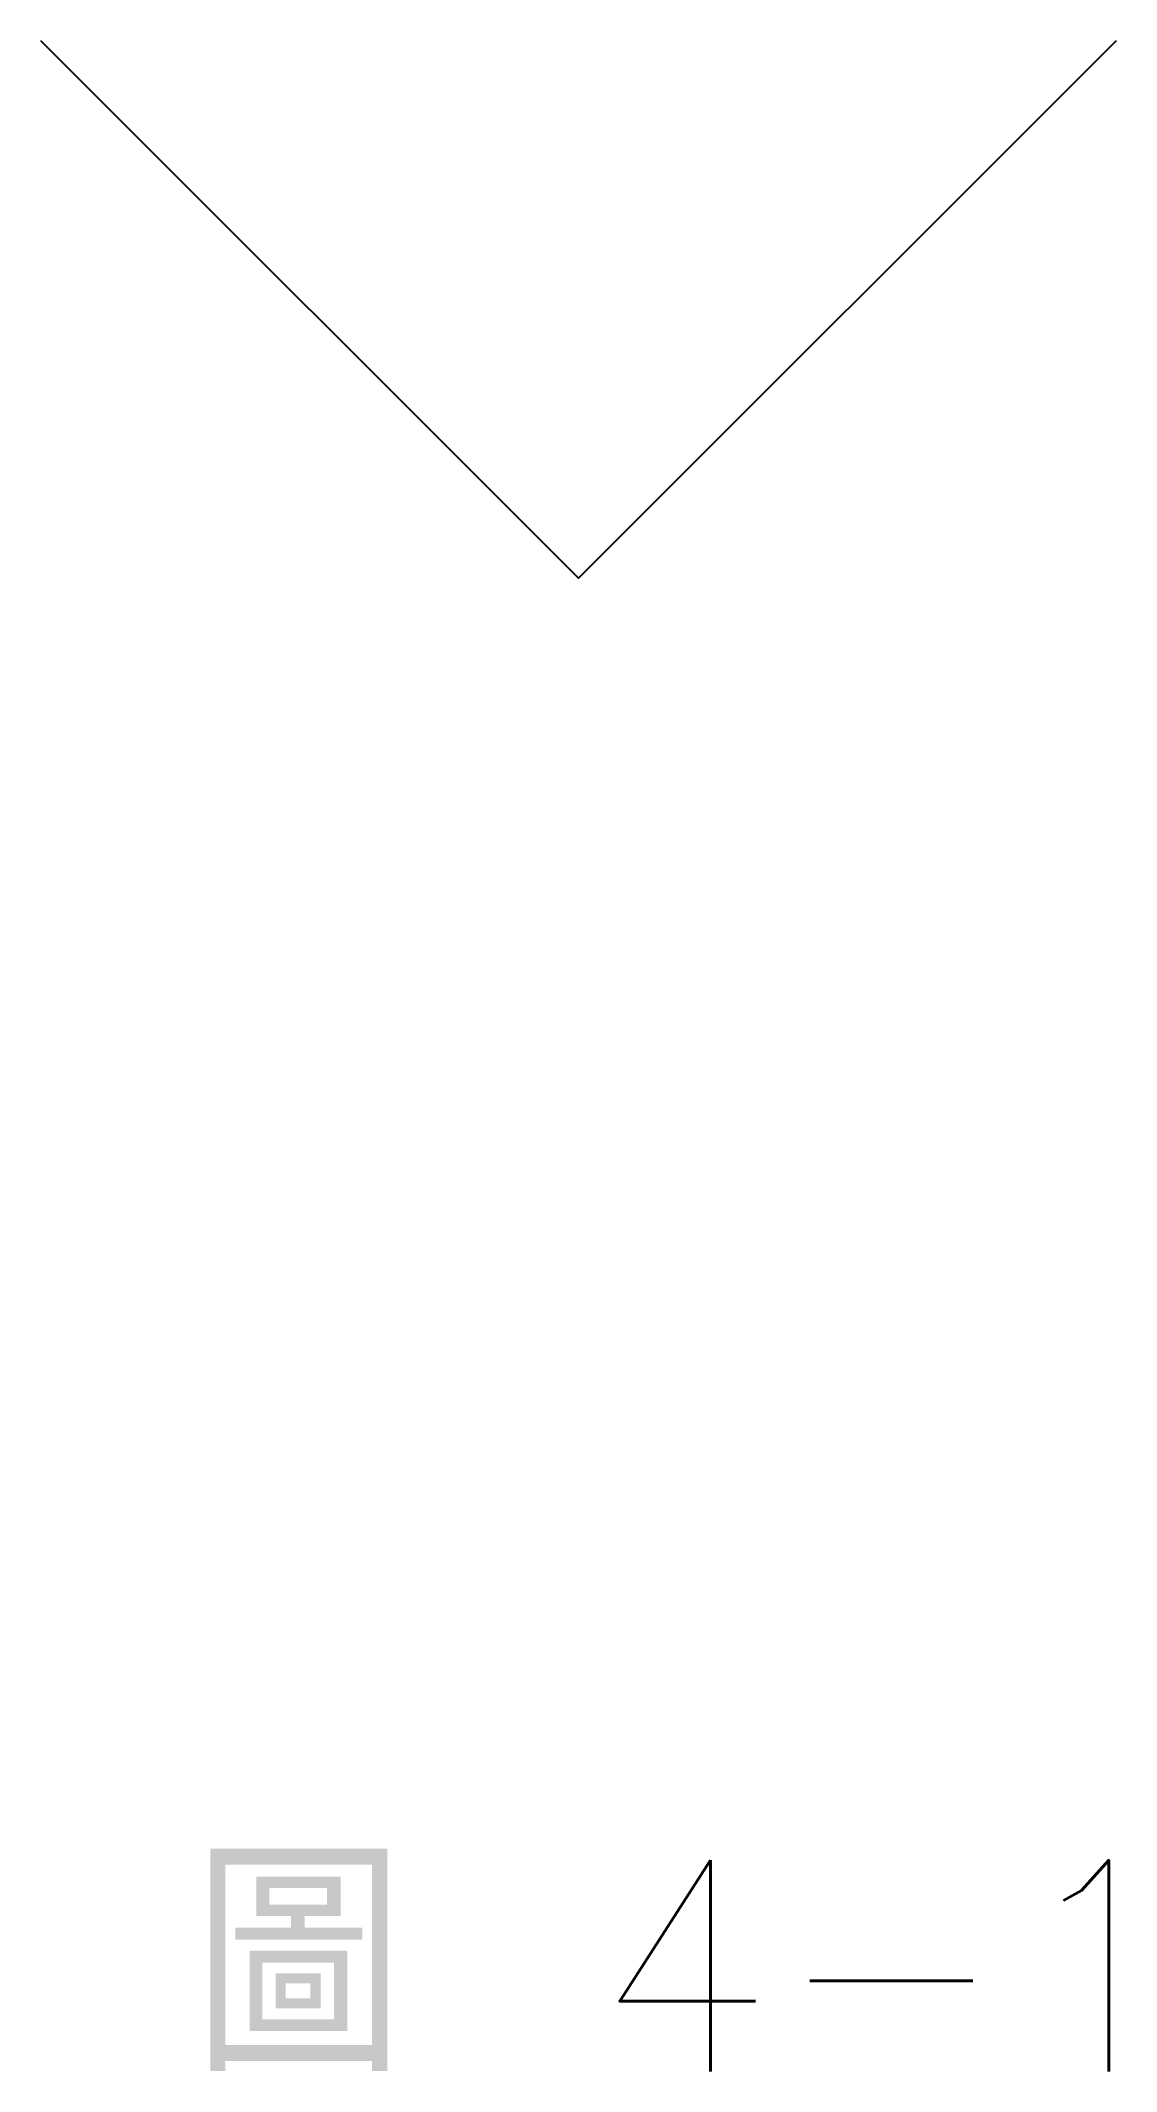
# Model space of a CAD drawing. Extents: x 37.8 to 53.1, y 87.7 to 116.6.
import ezdxf

# ---------------------------------------------------------------- set-up
doc = ezdxf.new("R2010")
doc.units = 0
doc.layers.add('輪廓線', color=7, linetype='CONTINUOUS')
doc.styles.add('CNS', font='txt.shx', dxfattribs={"width": 0.75, "height": 3, "bigfont": 'chineset.shx'})

msp = doc.modelspace()

# ---------------------------------------------------------------- linework, layer by layer
at = {"layer": '輪廓線'}
for p, q in [((37.839, 116.592), (45.476, 108.955)), ((45.476, 108.955), (53.112, 116.592))]:
    msp.add_line(p, q, dxfattribs=at)

# ---------------------------------------------------------------- texts
at = {"layer": '輪廓線', "style": 'CNS'}
msp.add_text('圖 4-1', height=3, dxfattribs=at).set_placement((40.002, 87.746))

doc.saveas('drawing.dxf')
